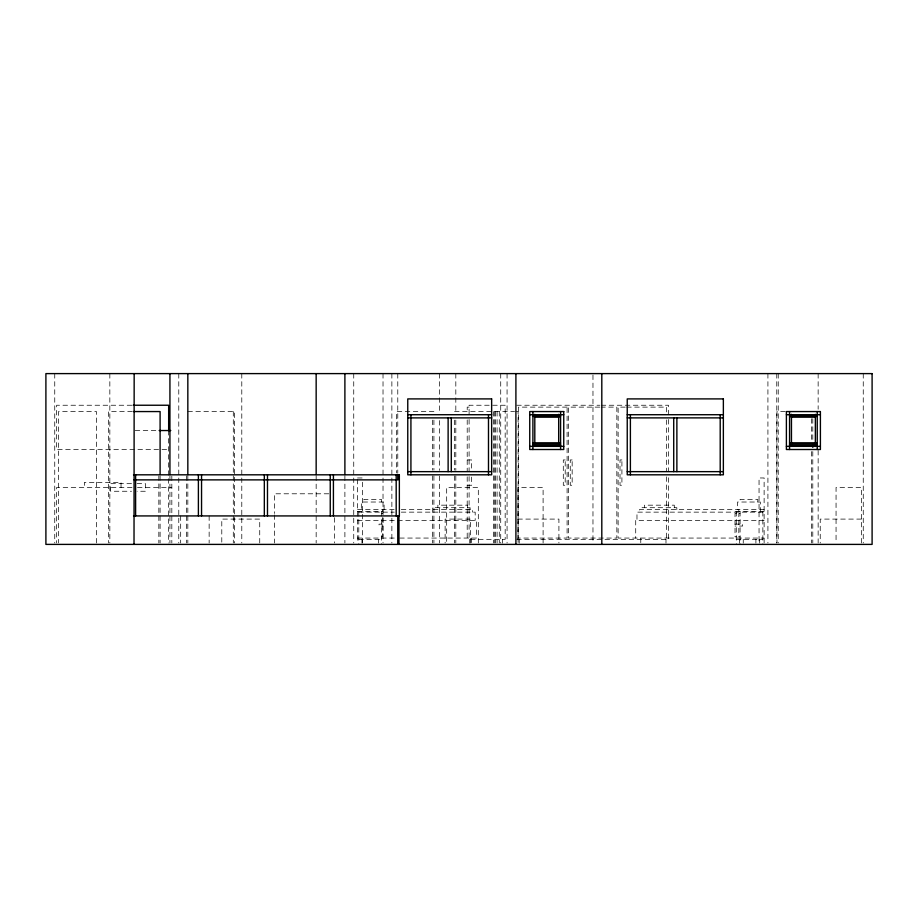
<?xml version="1.0" encoding="UTF-8"?>
<svg xmlns="http://www.w3.org/2000/svg" width="918" height="918" viewBox="0 0 918 918"><rect width="100%" height="100%" fill="white"/><g stroke="black" fill="none" stroke-linecap="round" stroke-linejoin="round"><path stroke-width="0.69" stroke-dasharray="4.59 3.44" d="M131.779 405.24L56.618 405.24L56.618 449.51L168.66 449.51M516.696 405.24L599.764 405.24M601.187 405.24L668.499 405.24L668.499 413.8M469.098 407.122L467.205 407.122L467.205 412.813M599.741 407.122L568.357 407.122L568.357 538.063L616.85 538.063L616.85 407.122L601.164 407.122M625.25 407.122L618.124 407.122L618.124 538.063L764.12 538.063M626.673 407.122L666.606 407.122L666.606 412.813M132.307 411.562L108.576 411.562L108.576 542.963M187.834 411.562L234.56 411.562L234.56 542.963M433.916 411.562L396.519 411.562L396.519 472.977M454.559 411.562L514.562 411.562M515.905 411.562L518.096 411.562L518.096 542.963M785.269 411.562L776.972 411.562L776.972 542.963M135.187 430.531L158.894 430.531M467.205 459.952L471.645 459.952L471.645 469.786M357.538 477.968L362.587 477.968M131.515 483.671L110.642 483.671L110.642 491.256L131.515 491.256M137.08 483.671L145.423 483.671L145.423 491.256L137.08 491.256M467.205 485.255L471.645 485.255L471.645 476.821M131.997 487.469L56.618 487.469L56.618 542.974M137.459 487.469L171.827 487.469M328.77 493.792L274.413 493.792L274.413 513.472M357.538 509.605L394.143 509.605M401.281 509.605L472.644 509.605L472.644 512.141M764.12 509.605L639.513 509.605L639.513 512.141M357.538 511.51L382.829 511.51L382.829 509.605M764.12 511.51L735.02 511.51L735.02 509.605M358.789 512.141L394.27 512.141M401.281 512.141L475.18 512.141L475.18 520.357M762.858 512.141L636.977 512.141L636.977 520.357M381.578 513.403L382.829 513.403M736.293 513.403L735.02 513.403L735.02 536.812L736.293 536.812M740.08 513.403L738.829 513.403L738.829 536.812L740.08 536.812M517.798 519.095L558.913 519.095L558.913 542.986M861.348 519.095L820.233 519.095L820.233 542.986M357.538 520.357L476.442 520.357L476.442 538.063L396.943 538.063M764.12 520.357L635.715 520.357L635.715 538.063M382.829 524.144L379.031 524.144L379.031 526.048L382.829 526.048M735.02 524.144L742.616 524.144L742.616 526.048L735.02 526.048M381.578 536.812L382.829 536.812L382.829 514.78M357.538 538.063L396.22 538.063M358.789 539.336L381.578 539.336M516.696 539.336L668.499 539.336L668.499 476.568M736.293 539.336L762.858 539.336M863.253 373.603L863.253 542.974M861.348 542.986L861.348 487.469L836.057 487.469L836.057 542.974M818.145 373.603L818.145 409.187M818.145 450.463L818.145 542.974M812.797 418.7L812.797 441.558M812.797 451.553L812.797 542.963M811.523 418.7L811.523 441.558M811.523 451.553L811.523 542.963M778.235 373.603L778.235 542.974M776.766 373.603L776.766 542.974M767.918 373.603L767.918 542.974M764.12 542.974L764.12 477.968L759.048 477.968L759.048 544.397M762.858 511.51L762.858 544.397M760.333 512.141L760.322 502.02L737.556 502.02L737.556 509.605M759.691 539.336L759.691 543.123M757.798 502.02L757.798 499.484L740.092 499.484L740.092 502.02M755.904 539.336L755.904 543.123M743.247 539.336L743.247 543.123M740.08 511.51L740.08 544.397M739.449 539.336L739.449 543.123M738.829 509.605L738.829 511.51M736.293 511.51L736.293 544.397M676.83 509.605L676.83 507.7L642.038 507.7L642.038 509.605M674.294 507.7L674.294 505.175L644.574 505.175L644.574 507.7M668.499 419.503L668.499 470.865M666.606 419.928L666.606 471.163M666.606 476.867L666.606 538.063M665.986 539.336L665.986 543.123M640.775 538.063L640.775 543.123M592.971 375.026L592.971 542.974M543.1 542.974L543.1 487.469L517.798 487.469L517.798 542.986M519.232 539.336L519.232 543.123M507.069 373.603L507.069 542.974M502.628 539.336L502.628 543.123M500.723 373.603L500.723 542.974M499.289 411.562L499.289 542.963M497.097 411.562L497.097 542.963M495.571 411.562L495.571 542.963M494.699 411.562L494.699 542.963M493.436 411.562L493.379 542.963M478.312 542.974L478.312 487.469L446.676 487.469L446.676 542.974M471.382 538.063L471.382 543.123M470.418 542.986L470.418 519.095L445.127 519.095L445.127 542.986M470.119 509.605L470.119 507.7L435.327 507.7L435.327 509.605M469.741 539.336L469.741 543.123M469.098 413.8L469.098 405.24L505.175 405.24L505.175 539.336L469.098 539.336L469.098 476.568M469.098 419.503L469.098 471.163M467.583 507.7L467.583 505.175L437.863 505.175L437.863 507.7M467.205 419.928L467.205 471.163M467.205 476.821L467.205 538.063M455.821 373.603L455.821 396.381M455.821 397.804L455.821 413.456M455.821 420.134L455.821 470.383M455.821 475.834L455.821 542.974M454.559 420.134L454.559 470.119M454.559 475.834L454.559 542.963M439.504 373.603L439.504 396.381M439.504 397.804L439.504 413.456M439.504 420.57L439.504 470.383M439.504 476.075L439.504 542.974M433.916 420.134L433.916 470.119M433.916 475.834L433.916 542.963M432.653 420.134L432.653 470.119M432.653 475.834L432.653 542.963M397.781 373.603L397.781 473.229M391.871 373.603L391.871 542.974M384.091 509.605L384.091 502.02L361.325 502.02L361.325 512.141M383.024 373.603L383.024 542.974M381.567 502.02L381.567 499.484L363.861 499.484L363.861 502.02M381.578 511.51L381.578 544.397M378.411 539.336L378.411 543.123M362.587 482.214L362.587 543.123M361.956 539.336L361.956 543.123M358.789 511.51L358.789 544.397M357.538 479.391L357.538 542.974M353.74 373.603L353.74 542.974M344.893 476.075L344.893 542.974M334.496 517.683L334.496 542.986M316.159 476.075L316.159 542.974M274.413 514.872L274.413 542.986M259.737 542.986L259.737 519.095L221.789 519.095L221.789 542.986M241.79 373.603L241.79 542.974M233.298 411.562L233.298 542.963M209.143 515.927L209.143 542.974M187.834 475.834L187.834 542.974M186.572 475.834L186.572 542.963M180.674 515.927L180.674 542.974M178.781 373.603L178.781 542.974M171.827 476.075L171.827 542.974M169.933 476.075L169.933 542.974M168.66 430.531L168.66 542.974M160.099 475.834L160.099 542.963M158.837 475.834L158.837 542.963M121.038 487.469L121.038 482.409L84.364 482.409L84.364 487.469M109.839 373.603L109.839 542.974M96.459 542.963L96.459 411.562L58.511 411.562L58.511 542.963M54.747 373.603L54.747 542.974M567.094 407.122L518.59 407.122L518.59 538.063L567.094 538.063L567.094 407.122M565.201 459.952L563.296 459.952L563.296 485.255L565.201 485.255L565.201 459.952M572.155 459.952L570.262 459.952L570.262 485.255L572.155 485.255L572.155 459.952M621.911 459.952L620.017 459.952L620.017 485.255L621.911 485.255L621.911 459.952"/><path stroke-width="1.38" d="M133.202 405.24L168.66 405.24L168.66 430.944M133.569 411.562L160.099 411.562L160.099 474.411M407.764 414.718L491.646 414.718M529.743 414.718L563.744 414.718M627.235 414.718L723.361 414.718M786.393 414.718L820.405 414.718M532.899 416.164L560.588 416.164M789.56 416.164L817.238 416.164M534.804 416.554L558.683 416.554M791.454 416.554L815.345 416.554M534.287 416.944L559.2 416.944M790.949 416.944L815.861 416.944M407.764 417.885L491.646 417.885M627.235 417.885L723.361 417.885M159.147 430.531L170.771 430.531M532.899 443.05L560.588 443.05M789.56 443.05L817.238 443.05M534.804 443.44L558.683 443.44M791.454 443.44L815.345 443.44M532.899 444.874L560.588 444.874M789.56 444.874L817.238 444.874M532.899 445.666L560.588 445.666M789.56 445.666L817.238 445.666M529.743 446.355L563.744 446.355M786.393 446.355L820.405 446.355M407.764 471.645L491.646 471.645M627.235 471.645L723.361 471.645M133.512 474.813L399.353 474.813L399.353 515.927L133.512 515.927M134.017 479.873L397.758 479.873L397.758 474.813M817.238 411.562L817.238 449.51M815.345 414.328L815.345 445.666M812.797 444.415L812.797 447.273M791.454 414.328L791.454 445.666M789.56 411.562L789.56 449.51M720.205 414.718L720.205 474.813M676.876 417.885L676.876 471.645M673.72 417.885L673.72 471.645M630.391 414.718L630.391 474.813M601.806 373.603L601.806 544.397M560.588 411.562L560.588 449.51M558.683 414.328L558.683 445.666M534.804 414.328L534.804 445.666M532.899 411.562L532.899 449.51M515.905 373.603L515.905 544.397M488.491 414.718L488.491 474.813M451.289 417.885L451.289 471.645M448.122 417.885L448.122 471.645M410.92 414.718L410.92 474.813M399.032 474.813L399.032 479.873M398.974 515.927L398.974 544.397M397.758 515.927L397.758 544.397M396.186 474.813L396.186 515.927M344.893 373.603L344.893 474.652M333.418 474.813L333.418 515.927M330.25 474.813L330.25 515.927M316.159 373.603L316.159 474.652M267.482 474.813L267.482 515.927M264.327 474.813L264.327 515.927M201.547 474.813L201.547 515.927M198.391 474.813L198.391 515.927M187.834 373.603L187.834 474.652M169.933 373.603L169.933 474.652M135.612 474.813L135.612 515.927M134.166 373.603L134.017 544.397M872.1 373.603L45.9 373.603L45.9 544.397L872.1 544.397L872.1 373.603M491.646 398.905L407.764 398.905L407.764 474.813L491.646 474.813L491.646 398.905M723.361 398.905L627.235 398.905L627.235 474.813L723.361 474.813L723.361 398.905M563.744 411.562L529.743 411.562L529.743 449.51L563.744 449.51L563.744 411.562M820.405 411.562L786.393 411.562L786.393 449.51L820.405 449.51L820.405 411.562"/></g></svg>
